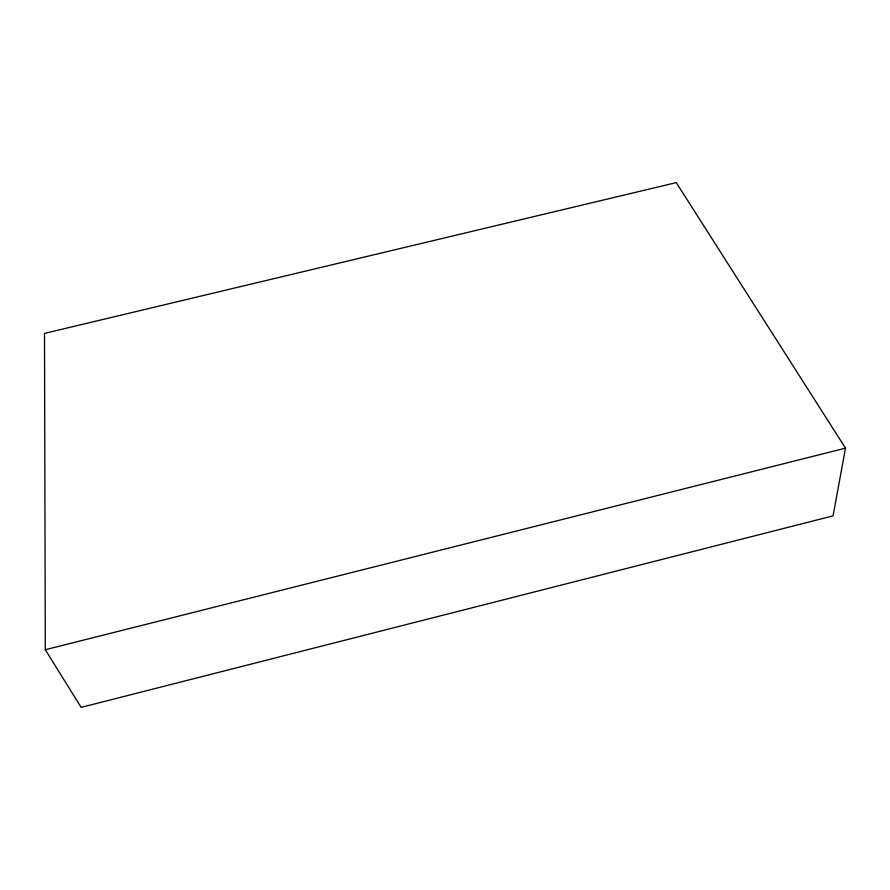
<?xml version="1.0" encoding="UTF-8"?>
<svg xmlns="http://www.w3.org/2000/svg" width="890" height="890" viewBox="0 0 890 890"><rect width="100%" height="100%" fill="white"/><g stroke="black" fill="none" stroke-linecap="round" stroke-linejoin="round"><path stroke-width="1.33" d="M845.5 448.148L833.051 515.866L81.157 707.383L45.301 649.733L44.5 333.416L676.255 182.617L845.5 448.148L45.301 649.733"/></g></svg>
